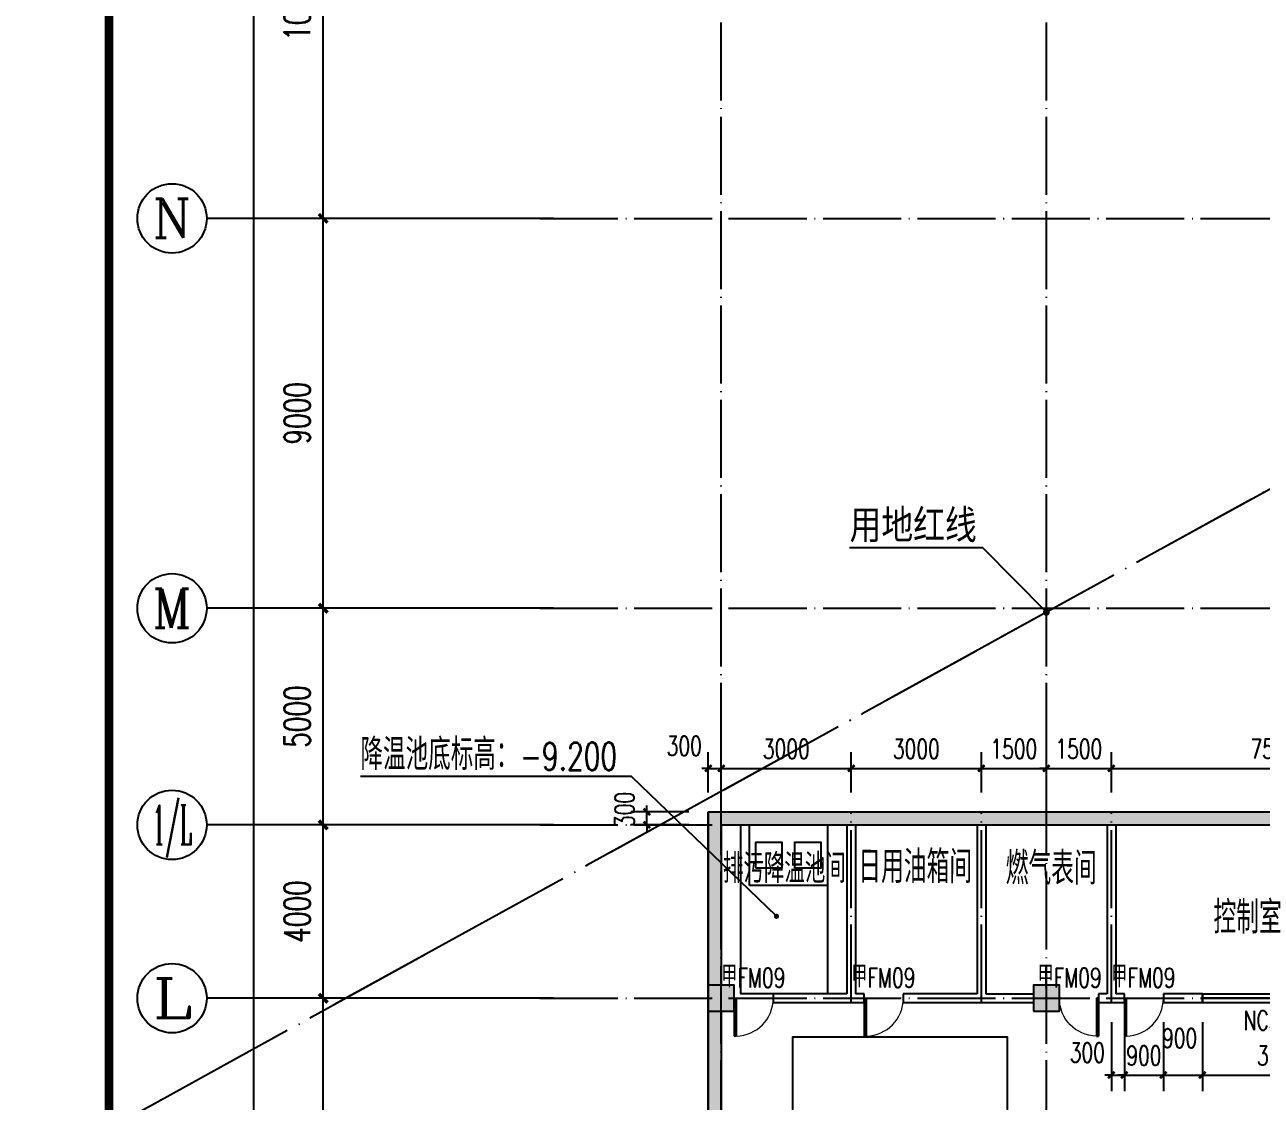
# Model space of a CAD drawing. Extents: x 246015 to 608740, y -108003 to 88400.
# Drawn here: x 283782 to 312313, y 22159 to 47009 of the extents above; entities that cross this region are included whole.
import ezdxf
from ezdxf.enums import TextEntityAlignment as Align

# ---------------------------------------------------------------- set-up
doc = ezdxf.new("R2010")
doc.units = 0
doc.header["$LTSCALE"] = 3000
doc.header["$MEASUREMENT"] = 0
doc.header["$PDMODE"] = 1
doc.linetypes.add('DOTE', pattern=[2.42, 2, -0.2, 0.02, -0.2])
doc.layers.get('0').update_dxf_attribs({"linetype": 'CONTINUOUS'})
doc.layers.get('DEFPOINTS').update_dxf_attribs({"linetype": 'CONTINUOUS'})
for name, color, linetype in [('AXIS', 3, 'CONTINUOUS'), ('AXIS_TEXT', 7, 'CONTINUOUS'), ('column', 9, 'CONTINUOUS'), ('DIM_LEAD', 3, 'CONTINUOUS'), ('dote', 1, 'DOTE'), ('LATRINE', 6, 'CONTINUOUS'), ('PUB_DIM', 3, 'CONTINUOUS'), ('PUB_HATCH', 8, 'CONTINUOUS'), ('PUB_TEXT', 7, 'CONTINUOUS'), ('PUB_TITLE', 4, 'CONTINUOUS'), ('stair', 2, 'CONTINUOUS'), ('WALL', 9, 'CONTINUOUS'), ('WINDOW', 4, 'CONTINUOUS'), ('WINDOW_TEXT', 7, 'CONTINUOUS'), ('楼板洞口', 4, 'CONTINUOUS'), ('集水坑', 2, 'CONTINUOUS')]:
    doc.layers.add(name, color=color, linetype=linetype)
doc.layers.add('红线', color=7, linetype='CONTINUOUS', true_color=0xe0150b)
doc.styles.add('-黑体', font='simhei.ttf', dxfattribs={"width": 0.8})
doc.styles.add('_TCH_AXIS', font='COMPLEX', dxfattribs={"bigfont": 'GBCBIG'})
doc.styles.add('_TCH_DIM', font='SIMPLEX', dxfattribs={"bigfont": 'GBCBIG'})
doc.styles.add('_TCH_WINDOW', font='SIMPLEX', dxfattribs={"bigfont": 'GBCBIG'})
doc.styles.add('COMPLEX', font='COMPLEX')
doc.styles.add('DIM_FONT', font='simplex.shx', dxfattribs={"width": 0.7, "bigfont": 'hztxt.shx'})
doc.dimstyles.new('DIMN150', dxfattribs={"dimscale": 1.5, "dimtxt": 300, "dimasz": 100, "dimexe": 250, "dimexo": 300, "dimgap": 150, "dimtad": 1, "dimdec": 0, "dimzin": 0, "dimdsep": 46, "dimtxsty": 'DIM_FONT', "dimblk": 'ARCHTICK', "dimcen": 0.09, "dimclrt": 7, "dimazin": 2, "dimtfac": 1, "dimtdec": 0, "dimtix": 1, "dimtmove": 2, "dimatfit": 3, "dimfxl": 0, "dimtolj": 1, "dimtzin": 0, "dimarcsym": 0})
doc.dimstyles.new('DIMN200', dxfattribs={"dimscale": 2, "dimtxt": 300, "dimasz": 100, "dimexe": 250, "dimexo": 300, "dimgap": 150, "dimtad": 1, "dimdec": 0, "dimzin": 0, "dimdsep": 46, "dimtxsty": 'DIM_FONT', "dimblk": 'ARCHTICK', "dimcen": 0.09, "dimclrt": 7, "dimazin": 2, "dimtfac": 1, "dimtdec": 0, "dimtix": 1, "dimtmove": 2, "dimatfit": 3, "dimfxl": 0, "dimtolj": 1, "dimtzin": 0, "dimarcsym": 0})

# ---------------------------------------------------------------- blocks, each defined once
blk = doc.blocks.new('jishuikeng1')
at = {"layer": '集水坑'}
for points in [[(0, 1800), (1400, 1800), (1400, 0), (0, 0)], [(400, 1650), (1000, 1650), (1000, 1050), (400, 1050)], [(400, 750), (1000, 750), (1000, 150), (400, 150)]]:
    blk.add_lwpolyline(points, close=True, dxfattribs=at)
blk = doc.blocks.new('_ARCHTICK')
at = {"color": 0, "linetype": 'ByBlock', "const_width": 0.4}
blk.add_lwpolyline([(-0.5, -0.5), (0.5, 0.5)], dxfattribs=at)
blk = doc.blocks.new('*D845')
at = {"layer": 'DEFPOINTS', "color": 0}
for p in [(298138, 28839), (299554, 28839), (299554, 28539)]:
    blk.add_point(p, dxfattribs=at)
at = {"layer": 'PUB_DIM', "color": 0, "lineweight": -2}
for p, q in [((299104, 28839), (297763, 28839)), ((298138, 28839), (298138, 28989)), ((298138, 28539), (298138, 28839)), ((299104, 28539), (297763, 28539)), ((298138, 28539), (298138, 28389))]:
    blk.add_line(p, q, dxfattribs=at)
at = {"layer": 'PUB_DIM', "color": 0, "lineweight": -2, "xscale": 150, "yscale": 150, "zscale": 150}
for p, rotation in [((298138, 28839), 270), ((298138, 28539), 90)]:
    blk.add_blockref('_ARCHTICK', p, dxfattribs=dict(at, rotation=rotation))
at = {"layer": 'PUB_DIM', "color": 7, "insert": (297621, 28895), "char_height": 450, "attachment_point": 5, "rotation": 90, "style": 'DIM_FONT'}
blk.add_mtext('\\A1;300', dxfattribs=at)
blk = doc.blocks.new('*D889')
at = {"layer": 'DEFPOINTS', "color": 0}
for p in [(308854, 24439), (309154, 24439), (309154, 22765)]:
    blk.add_point(p, dxfattribs=at)
at = {"layer": 'PUB_DIM', "color": 0, "lineweight": -2}
for p, q in [((308854, 23989), (308854, 22390)), ((309154, 23989), (309154, 22390)), ((308854, 22765), (308704, 22765)), ((308854, 22765), (309154, 22765)), ((309154, 22765), (309304, 22765))]:
    blk.add_line(p, q, dxfattribs=at)
at = {"layer": 'PUB_DIM', "color": 0, "lineweight": -2, "xscale": 150, "yscale": 150, "zscale": 150}
blk.add_blockref('_ARCHTICK', (308854, 22765), dxfattribs=at)
at = {"layer": 'PUB_DIM', "color": 0, "lineweight": -2, "xscale": 150, "yscale": 150, "zscale": 150, "rotation": 180}
blk.add_blockref('_ARCHTICK', (309154, 22765), dxfattribs=at)
at = {"layer": 'PUB_DIM', "color": 7, "insert": (308299, 23282), "char_height": 450, "attachment_point": 5, "style": 'DIM_FONT'}
blk.add_mtext('\\A1;300', dxfattribs=at)
blk = doc.blocks.new('*D890')
at = {"layer": 'DEFPOINTS', "color": 0}
for p in [(309154, 24439), (310054, 24439), (310054, 22765)]:
    blk.add_point(p, dxfattribs=at)
at = {"layer": 'PUB_DIM', "color": 0, "lineweight": -2}
for p, q in [((309154, 23989), (309154, 22390)), ((310054, 23989), (310054, 22390)), ((309154, 22765), (309004, 22765)), ((309154, 22765), (310054, 22765)), ((310054, 22765), (310204, 22765))]:
    blk.add_line(p, q, dxfattribs=at)
at = {"layer": 'PUB_DIM', "color": 0, "lineweight": -2, "xscale": 150, "yscale": 150, "zscale": 150}
blk.add_blockref('_ARCHTICK', (309154, 22765), dxfattribs=at)
at = {"layer": 'PUB_DIM', "color": 0, "lineweight": -2, "xscale": 150, "yscale": 150, "zscale": 150, "rotation": 180}
blk.add_blockref('_ARCHTICK', (310054, 22765), dxfattribs=at)
at = {"layer": 'PUB_DIM', "color": 7, "insert": (309604, 23215), "char_height": 450, "attachment_point": 5, "style": 'DIM_FONT'}
blk.add_mtext('\\A1;900', dxfattribs=at)
blk = doc.blocks.new('*D891')
at = {"layer": 'DEFPOINTS', "color": 0}
for p in [(310054, 24439), (310954, 24439), (310954, 22765)]:
    blk.add_point(p, dxfattribs=at)
at = {"layer": 'PUB_DIM', "color": 0, "lineweight": -2}
for p, q in [((310054, 23989), (310054, 22390)), ((310954, 23989), (310954, 22390)), ((310054, 22765), (310954, 22765))]:
    blk.add_line(p, q, dxfattribs=at)
at = {"layer": 'PUB_DIM', "color": 0, "lineweight": -2, "xscale": 150, "yscale": 150, "zscale": 150, "rotation": 180}
blk.add_blockref('_ARCHTICK', (310054, 22765), dxfattribs=at)
at = {"layer": 'PUB_DIM', "color": 0, "lineweight": -2, "xscale": 150, "yscale": 150, "zscale": 150}
blk.add_blockref('_ARCHTICK', (310954, 22765), dxfattribs=at)
at = {"layer": 'PUB_DIM', "color": 7, "insert": (310429, 23616), "char_height": 450, "attachment_point": 5, "style": 'DIM_FONT'}
blk.add_mtext('\\A1;900', dxfattribs=at)
blk = doc.blocks.new('*D892')
at = {"layer": 'DEFPOINTS', "color": 0}
for p in [(310954, 24439), (314554, 24439), (314554, 22765)]:
    blk.add_point(p, dxfattribs=at)
at = {"layer": 'PUB_DIM', "color": 0, "lineweight": -2}
for p, q in [((310954, 23989), (310954, 22390)), ((314554, 23989), (314554, 22390)), ((310954, 22765), (314554, 22765))]:
    blk.add_line(p, q, dxfattribs=at)
at = {"layer": 'PUB_DIM', "color": 0, "lineweight": -2, "xscale": 150, "yscale": 150, "zscale": 150, "rotation": 180}
blk.add_blockref('_ARCHTICK', (310954, 22765), dxfattribs=at)
at = {"layer": 'PUB_DIM', "color": 0, "lineweight": -2, "xscale": 150, "yscale": 150, "zscale": 150}
blk.add_blockref('_ARCHTICK', (314554, 22765), dxfattribs=at)
at = {"layer": 'PUB_DIM', "color": 7, "insert": (312754, 23215), "char_height": 450, "attachment_point": 5, "style": 'DIM_FONT'}
blk.add_mtext('\\A1;3600', dxfattribs=at)
blk = doc.blocks.new('*D948')
at = {"layer": 'DEFPOINTS', "color": 0}
for p in [(299854, 29844), (299554, 28839), (299854, 28839)]:
    blk.add_point(p, dxfattribs=at)
at = {"layer": 'PUB_DIM', "color": 0, "lineweight": -2}
for p, q in [((299554, 29289), (299554, 30219)), ((299854, 29289), (299854, 30219)), ((299554, 29844), (299404, 29844)), ((299554, 29844), (299854, 29844)), ((299854, 29844), (300004, 29844))]:
    blk.add_line(p, q, dxfattribs=at)
at = {"layer": 'PUB_DIM', "color": 0, "lineweight": -2, "xscale": 150, "yscale": 150, "zscale": 150}
blk.add_blockref('_ARCHTICK', (299554, 29844), dxfattribs=at)
at = {"layer": 'PUB_DIM', "color": 0, "lineweight": -2, "xscale": 150, "yscale": 150, "zscale": 150, "rotation": 180}
blk.add_blockref('_ARCHTICK', (299854, 29844), dxfattribs=at)
at = {"layer": 'PUB_DIM', "color": 7, "insert": (298999, 30362), "char_height": 450, "attachment_point": 5, "style": 'DIM_FONT'}
blk.add_mtext('\\A1;300', dxfattribs=at)
blk = doc.blocks.new('*D949')
at = {"layer": 'DEFPOINTS', "color": 0}
for p in [(302854, 29844), (299854, 28839), (302854, 28839)]:
    blk.add_point(p, dxfattribs=at)
at = {"layer": 'PUB_DIM', "color": 0, "lineweight": -2}
for p, q in [((299854, 29289), (299854, 30219)), ((302854, 29289), (302854, 30219)), ((299854, 29844), (302854, 29844))]:
    blk.add_line(p, q, dxfattribs=at)
at = {"layer": 'PUB_DIM', "color": 0, "lineweight": -2, "xscale": 150, "yscale": 150, "zscale": 150, "rotation": 180}
blk.add_blockref('_ARCHTICK', (299854, 29844), dxfattribs=at)
at = {"layer": 'PUB_DIM', "color": 0, "lineweight": -2, "xscale": 150, "yscale": 150, "zscale": 150}
blk.add_blockref('_ARCHTICK', (302854, 29844), dxfattribs=at)
at = {"layer": 'PUB_DIM', "color": 7, "insert": (301354, 30294), "char_height": 450, "attachment_point": 5, "style": 'DIM_FONT'}
blk.add_mtext('\\A1;3000', dxfattribs=at)
blk = doc.blocks.new('*D950')
at = {"layer": 'DEFPOINTS', "color": 0}
for p in [(305854, 29844), (302854, 28839), (305854, 28839)]:
    blk.add_point(p, dxfattribs=at)
at = {"layer": 'PUB_DIM', "color": 0, "lineweight": -2}
for p, q in [((302854, 29289), (302854, 30219)), ((305854, 29289), (305854, 30219)), ((302854, 29844), (305854, 29844))]:
    blk.add_line(p, q, dxfattribs=at)
at = {"layer": 'PUB_DIM', "color": 0, "lineweight": -2, "xscale": 150, "yscale": 150, "zscale": 150, "rotation": 180}
blk.add_blockref('_ARCHTICK', (302854, 29844), dxfattribs=at)
at = {"layer": 'PUB_DIM', "color": 0, "lineweight": -2, "xscale": 150, "yscale": 150, "zscale": 150}
blk.add_blockref('_ARCHTICK', (305854, 29844), dxfattribs=at)
at = {"layer": 'PUB_DIM', "color": 7, "insert": (304354, 30294), "char_height": 450, "attachment_point": 5, "style": 'DIM_FONT'}
blk.add_mtext('\\A1;3000', dxfattribs=at)
blk = doc.blocks.new('*D951')
at = {"layer": 'DEFPOINTS', "color": 0}
for p in [(307354, 29844), (305854, 28839), (307354, 28839)]:
    blk.add_point(p, dxfattribs=at)
at = {"layer": 'PUB_DIM', "color": 0, "lineweight": -2}
for p, q in [((305854, 29289), (305854, 30219)), ((307354, 29289), (307354, 30219)), ((305854, 29844), (307354, 29844))]:
    blk.add_line(p, q, dxfattribs=at)
at = {"layer": 'PUB_DIM', "color": 0, "lineweight": -2, "xscale": 150, "yscale": 150, "zscale": 150, "rotation": 180}
blk.add_blockref('_ARCHTICK', (305854, 29844), dxfattribs=at)
at = {"layer": 'PUB_DIM', "color": 0, "lineweight": -2, "xscale": 150, "yscale": 150, "zscale": 150}
blk.add_blockref('_ARCHTICK', (307354, 29844), dxfattribs=at)
at = {"layer": 'PUB_DIM', "color": 7, "insert": (306604, 30294), "char_height": 450, "attachment_point": 5, "style": 'DIM_FONT'}
blk.add_mtext('\\A1;1500', dxfattribs=at)
blk = doc.blocks.new('*D952')
at = {"layer": 'DEFPOINTS', "color": 0}
for p in [(308854, 29844), (307354, 28839), (308854, 28839)]:
    blk.add_point(p, dxfattribs=at)
at = {"layer": 'PUB_DIM', "color": 0, "lineweight": -2}
for p, q in [((307354, 29289), (307354, 30219)), ((308854, 29289), (308854, 30219)), ((307354, 29844), (307204, 29844)), ((307354, 29844), (308854, 29844)), ((308854, 29844), (309004, 29844))]:
    blk.add_line(p, q, dxfattribs=at)
at = {"layer": 'PUB_DIM', "color": 0, "lineweight": -2, "xscale": 150, "yscale": 150, "zscale": 150}
blk.add_blockref('_ARCHTICK', (307354, 29844), dxfattribs=at)
at = {"layer": 'PUB_DIM', "color": 0, "lineweight": -2, "xscale": 150, "yscale": 150, "zscale": 150, "rotation": 180}
blk.add_blockref('_ARCHTICK', (308854, 29844), dxfattribs=at)
at = {"layer": 'PUB_DIM', "color": 7, "insert": (308104, 30294), "char_height": 450, "attachment_point": 5, "style": 'DIM_FONT'}
blk.add_mtext('\\A1;1500', dxfattribs=at)
blk = doc.blocks.new('*D953')
at = {"layer": 'DEFPOINTS', "color": 0}
for p in [(316354, 29844), (308854, 28839), (316354, 28839)]:
    blk.add_point(p, dxfattribs=at)
at = {"layer": 'PUB_DIM', "color": 0, "lineweight": -2}
for p, q in [((308854, 29289), (308854, 30219)), ((316354, 29289), (316354, 30219)), ((308854, 29844), (316354, 29844))]:
    blk.add_line(p, q, dxfattribs=at)
at = {"layer": 'PUB_DIM', "color": 0, "lineweight": -2, "xscale": 150, "yscale": 150, "zscale": 150, "rotation": 180}
blk.add_blockref('_ARCHTICK', (308854, 29844), dxfattribs=at)
at = {"layer": 'PUB_DIM', "color": 0, "lineweight": -2, "xscale": 150, "yscale": 150, "zscale": 150}
blk.add_blockref('_ARCHTICK', (316354, 29844), dxfattribs=at)
at = {"layer": 'PUB_DIM', "color": 7, "insert": (312604, 30294), "char_height": 450, "attachment_point": 5, "style": 'DIM_FONT'}
blk.add_mtext('\\A1;7500', dxfattribs=at)
blk = doc.blocks.new('*D1060')
at = {"layer": 'AXIS', "color": 0, "lineweight": -2}
for p, q in [((295068, 24539), (290168, 24539)), ((290668, 15539), (290668, 24539)), ((295068, 15539), (290168, 15539))]:
    blk.add_line(p, q, dxfattribs=at)
at = {"layer": 'DEFPOINTS', "color": 0}
for p in [(290668, 24539), (295668, 24539), (295668, 15539)]:
    blk.add_point(p, dxfattribs=at)
at = {"layer": 'AXIS', "color": 0, "lineweight": -2, "xscale": 200, "yscale": 200, "zscale": 200}
for p, rotation in [((290668, 24539), 90), ((290668, 15539), 270)]:
    blk.add_blockref('_ARCHTICK', p, dxfattribs=dict(at, rotation=rotation))
at = {"layer": 'AXIS', "color": 7, "insert": (290068, 20039), "char_height": 600, "attachment_point": 5, "rotation": 90, "style": 'DIM_FONT'}
blk.add_mtext('\\A1;9000', dxfattribs=at)
blk = doc.blocks.new('*D1061')
at = {"layer": 'AXIS', "color": 0, "lineweight": -2}
for p, q in [((295068, 28539), (290168, 28539)), ((290668, 24539), (290668, 28539)), ((295068, 24539), (290168, 24539))]:
    blk.add_line(p, q, dxfattribs=at)
at = {"layer": 'DEFPOINTS', "color": 0}
for p in [(290668, 28539), (295668, 28539), (295668, 24539)]:
    blk.add_point(p, dxfattribs=at)
at = {"layer": 'AXIS', "color": 0, "lineweight": -2, "xscale": 200, "yscale": 200, "zscale": 200}
for p, rotation in [((290668, 28539), 90), ((290668, 24539), 270)]:
    blk.add_blockref('_ARCHTICK', p, dxfattribs=dict(at, rotation=rotation))
at = {"layer": 'AXIS', "color": 7, "insert": (290068, 26539), "char_height": 600, "attachment_point": 5, "rotation": 90, "style": 'DIM_FONT'}
blk.add_mtext('\\A1;4000', dxfattribs=at)
blk = doc.blocks.new('*D1062')
at = {"layer": 'AXIS', "color": 0, "lineweight": -2}
for p, q in [((295068, 33539), (290168, 33539)), ((290668, 28539), (290668, 33539)), ((295068, 28539), (290168, 28539))]:
    blk.add_line(p, q, dxfattribs=at)
at = {"layer": 'DEFPOINTS', "color": 0}
for p in [(290668, 33539), (295668, 33539), (295668, 28539)]:
    blk.add_point(p, dxfattribs=at)
at = {"layer": 'AXIS', "color": 0, "lineweight": -2, "xscale": 200, "yscale": 200, "zscale": 200}
for p, rotation in [((290668, 33539), 90), ((290668, 28539), 270)]:
    blk.add_blockref('_ARCHTICK', p, dxfattribs=dict(at, rotation=rotation))
at = {"layer": 'AXIS', "color": 7, "insert": (290068, 31039), "char_height": 600, "attachment_point": 5, "rotation": 90, "style": 'DIM_FONT'}
blk.add_mtext('\\A1;5000', dxfattribs=at)
blk = doc.blocks.new('*D1063')
at = {"layer": 'AXIS', "color": 0, "lineweight": -2}
for p, q in [((295068, 42539), (290168, 42539)), ((290668, 33539), (290668, 42539)), ((295068, 33539), (290168, 33539))]:
    blk.add_line(p, q, dxfattribs=at)
at = {"layer": 'DEFPOINTS', "color": 0}
for p in [(290668, 42539), (295668, 42539), (295668, 33539)]:
    blk.add_point(p, dxfattribs=at)
at = {"layer": 'AXIS', "color": 0, "lineweight": -2, "xscale": 200, "yscale": 200, "zscale": 200}
for p, rotation in [((290668, 42539), 90), ((290668, 33539), 270)]:
    blk.add_blockref('_ARCHTICK', p, dxfattribs=dict(at, rotation=rotation))
at = {"layer": 'AXIS', "color": 7, "insert": (290068, 38039), "char_height": 600, "attachment_point": 5, "rotation": 90, "style": 'DIM_FONT'}
blk.add_mtext('\\A1;9000', dxfattribs=at)
blk = doc.blocks.new('*D1064')
at = {"layer": 'AXIS', "color": 0, "lineweight": -2}
for p, q in [((295068, 52539), (290168, 52539)), ((290668, 42539), (290668, 52539)), ((295068, 42539), (290168, 42539))]:
    blk.add_line(p, q, dxfattribs=at)
at = {"layer": 'DEFPOINTS', "color": 0}
for p in [(290668, 52539), (295668, 52539), (295668, 42539)]:
    blk.add_point(p, dxfattribs=at)
at = {"layer": 'AXIS', "color": 0, "lineweight": -2, "xscale": 200, "yscale": 200, "zscale": 200}
for p, rotation in [((290668, 52539), 90), ((290668, 42539), 270)]:
    blk.add_blockref('_ARCHTICK', p, dxfattribs=dict(at, rotation=rotation))
at = {"layer": 'AXIS', "color": 7, "insert": (290068, 47539), "char_height": 600, "attachment_point": 5, "rotation": 90, "style": 'DIM_FONT'}
blk.add_mtext('\\A1;10000', dxfattribs=at)
blk = doc.blocks.new('*D1065')
at = {"layer": 'AXIS', "color": 0, "lineweight": -2}
for p, q in [((295068, 52539), (288568, 52539)), ((289068, -36961), (289068, 52539)), ((295068, -36961), (288568, -36961))]:
    blk.add_line(p, q, dxfattribs=at)
at = {"layer": 'DEFPOINTS', "color": 0}
for p in [(289068, 52539), (295668, 52539), (295668, -36961)]:
    blk.add_point(p, dxfattribs=at)
at = {"layer": 'AXIS', "color": 0, "lineweight": -2, "xscale": 200, "yscale": 200, "zscale": 200}
for p, rotation in [((289068, 52539), 90), ((289068, -36961), 270)]:
    blk.add_blockref('_ARCHTICK', p, dxfattribs=dict(at, rotation=rotation))
at = {"layer": 'AXIS', "color": 7, "insert": (288468, 7789), "char_height": 600, "attachment_point": 5, "rotation": 90, "style": 'DIM_FONT'}
blk.add_mtext('\\A1;89500', dxfattribs=at)
blk = doc.blocks.new('_AXISO')
blk.add_circle((0, 0), 0.5)
at = {"layer": 'AXIS_TEXT', "style": 'COMPLEX', "width": 1.041667}
blk.add_attdef('A', text='', height=0.56, dxfattribs=at).set_placement((-0.25, -0.28), (0.25, -0.28), align=Align.FIT)
blk = doc.blocks.new('_FZH')
blk.add_lwpolyline([(-0.5, -0.5), (0.5, -0.5), (0.5, 0.5), (-0.5, 0.5)], close=True)
at = {"layer": 'PUB_HATCH'}
blk.add_solid([(-0.5, -0.5), (0.5, -0.5), (-0.5, 0.5), (0.5, 0.5)], dxfattribs=at)
blk = doc.blocks.new('$DorLib2D$00000001')
for p, q in [((0.45, 0.975), (0.5, 0.975)), ((0.45, 0), (0.45, 0.975)), ((0.5, 0), (0.5, 0.975)), ((0.5, 0), (0.45, 0))]:
    blk.add_line(p, q)
at = {"lineweight": 13}
blk.add_arc((0.475, 0), 0.975, 91.4693, 180, dxfattribs=at)
blk = doc.blocks.new('$WINLIB2D$00000002')
for p, q in [((-0.5, 0.5), (0.5, 0.5)), ((-0.5, 0.5), (-0.5, -0.5)), ((0.5, 0.5), (0.5, -0.5)), ((0.5, 0.0211), (-0.5, 0.0211)), ((-0.5, -0.5), (0.5, -0.5))]:
    blk.add_line(p, q)

msp = doc.modelspace()

# ---------------------------------------------------------------- hatches: boundary and pattern name
at = {"layer": 'PUB_HATCH'}
for points in [[(299553.9, 24838.6), (299853.9, 24838.6), (299853.9, 28538.6), (299553.9, 28838.6)], [(299553.9, 28838.6), (299853.9, 28538.6), (302853.9, 28538.6), (302853.9, 28838.6)], [(302853.9, 28838.6), (302853.9, 28538.6), (305853.9, 28538.6), (305853.9, 28838.6)], [(305853.9, 28838.6), (305853.9, 28538.6), (308853.9, 28538.6), (308853.9, 28838.6)], [(308853.9, 28838.6), (308853.9, 28538.6), (316253.9, 28538.6), (316453.9, 28838.6)], [(299553.9, 15838.6), (299853.9, 15838.6), (299853.9, 24238.6), (299553.9, 24238.6)]]:
    msp.add_hatch(color=256, dxfattribs=at).paths.add_polyline_path(points)

# ---------------------------------------------------------------- linework, layer by layer
at = {"layer": 'AXIS'}
for p, q in [((295980.6, 42538.6), (287980.6, 42538.6)), ((295980.6, 33538.6), (287980.6, 33538.6)), ((295980.6, 28538.6), (287980.6, 28538.6)), ((295980.6, 24538.6), (287980.6, 24538.6))]:
    msp.add_line(p, q, dxfattribs=at)
at = {"layer": 'DIM_LEAD'}
for p, q in [((305886.9, 34933.9), (302813.6, 34933.9)), ((307353.9, 33446), (305886.9, 34933.9)), ((297780.7, 29653.9), (291528, 29653.9)), ((301126.1, 26429), (297780.7, 29653.9))]:
    msp.add_line(p, q, dxfattribs=at)
for points, const_width in [([(307381.9, 33417.5, 1), (307325.8, 33474.4, 1)], 80), ([(301147.7, 26408.2, 1), (301104.5, 26449.9, 1)], 60)]:
    msp.add_lwpolyline(points, format="xyb", close=True, dxfattribs=dict(at, const_width=const_width))
at = {"layer": 'dote', "ltscale": 0.3}
for p, q in [((299853.9, -81061.4), (299853.9, 53538.6)), ((307353.9, -81061.4), (307353.9, 53538.6)), ((295667.9, 42538.6), (554353.9, 42538.6)), ((295667.9, 33538.6), (554353.9, 33538.6)), ((302853.9, 24438.6), (302853.9, 28838.6)), ((305853.9, 24438.6), (305853.9, 28838.6)), ((308853.9, 24438.6), (308853.9, 28838.6)), ((295667.9, 28538.6), (554353.9, 28538.6)), ((295667.9, 24538.6), (554353.9, 24538.6))]:
    msp.add_line(p, q, dxfattribs=at)
at = {"layer": 'LATRINE'}
msp.add_lwpolyline([(301497.9, 21459.6), (306453.9, 21459.6), (306453.9, 23638.6), (301497.9, 23638.6)], close=True, dxfattribs=at)
at = {"layer": 'PUB_TITLE', "const_width": 200}
msp.add_lwpolyline([(285723.8, -97985.8), (575973.8, -97985.8), (575973.8, 66214.2), (285723.8, 66214.2)], close=True, dxfattribs=at)
at = {"layer": 'stair'}
msp.add_lwpolyline([(299553.9, 3467.8), (299553.9, 28838.6), (316453.9, 28838.6), (316453.9, 27409.7), (323493.1, 28025.5), (322800.2, 35945.3, -0.0349916), (393128.8, 42129.1), (393066.7, 42838.6), (467189.2, 42838.6), (467163, 42538.6), (467127.7, 42135.3, -0.0358539), (537955.2, 35916.1), (536854.9, 23339.1), (538648, 23182.2), (537798.3, 13438.6), (553653.9, 13438.6), (553653.9, -20761.4), (454653.9, -20761.4), (454653.9, -29761.4), (393186.2, -29761.4), (325560.9, -48546.2), (299553.9, 3467.8)], format="xyb", close=True, dxfattribs=at)
at = {"layer": 'WALL'}
for p, q in [((299553.9, 28838.6), (299553.9, 24838.6)), ((299553.9, 28838.6), (302853.9, 28838.6)), ((302853.9, 28838.6), (305853.9, 28838.6)), ((305853.9, 28838.6), (308853.9, 28838.6)), ((308853.9, 28838.6), (316453.9, 28838.6)), ((299853.9, 28538.6), (299853.9, 24838.6)), ((299853.9, 28538.6), (302853.9, 28538.6)), ((302753.9, 28538.6), (302753.9, 24638.6)), ((302853.9, 28538.6), (305853.9, 28538.6)), ((302953.9, 28538.6), (302953.9, 24638.6)), ((305753.9, 28538.6), (305753.9, 24638.6)), ((305853.9, 28538.6), (308853.9, 28538.6)), ((305953.9, 28538.6), (305953.9, 24638.6)), ((308753.9, 28538.6), (308753.9, 24638.6)), ((308853.9, 28538.6), (316253.9, 28538.6)), ((308953.9, 28538.6), (308953.9, 24638.6)), ((302753.9, 24638.6), (301053.9, 24638.6)), ((301053.9, 24638.6), (301053.9, 24438.6)), ((303153.9, 24638.6), (302953.9, 24638.6)), ((303153.9, 24438.6), (303153.9, 24638.6)), ((305753.9, 24638.6), (304053.9, 24638.6)), ((304053.9, 24638.6), (304053.9, 24438.6)), ((305953.9, 24638.6), (307053.9, 24638.6)), ((308753.9, 24638.6), (308553.9, 24638.6)), ((308553.9, 24638.6), (308553.9, 24438.6)), ((309153.9, 24638.6), (308953.9, 24638.6)), ((309153.9, 24438.6), (309153.9, 24638.6)), ((310953.9, 24638.6), (310053.9, 24638.6)), ((310053.9, 24638.6), (310053.9, 24438.6)), ((310953.9, 24438.6), (310953.9, 24638.6)), ((301053.9, 24438.6), (302853.9, 24438.6)), ((302853.9, 24438.6), (303153.9, 24438.6)), ((304053.9, 24438.6), (305853.9, 24438.6)), ((305853.9, 24438.6), (307053.9, 24438.6)), ((308553.9, 24438.6), (308853.9, 24438.6)), ((308853.9, 24438.6), (309153.9, 24438.6)), ((310053.9, 24438.6), (310953.9, 24438.6)), ((299553.9, 24238.6), (299553.9, 15838.6)), ((299853.9, 24238.6), (299853.9, 15838.6))]:
    msp.add_line(p, q, dxfattribs=at)
at = {"layer": '红线', "linetype": 'DOTE'}
msp.add_lwpolyline([(321625.8, 41313.5), (283782, 20451.8), (327022.4, -69761.6, -0.1186699), (571935, -34205), (582107, -28597.6), (543576.1, 41298.8, 0.0913964), (321625.8, 41313.5)], format="xyb", dxfattribs=at)
at = {"layer": '红线', "color": 31, "linetype": 'DOTE', "ltscale": 0.5}
msp.add_lwpolyline([(321625.8, 41313.5), (283782, 20451.8), (327022.4, -69761.6, -0.1186699), (571935, -34205), (582107, -28597.6), (543576.1, 41298.8, 0.0913964), (321625.8, 41313.5)], format="xyb", dxfattribs=at)
at = {"layer": '集水坑'}
msp.add_lwpolyline([(300303.9, 28538.6), (302303.9, 28538.6), (302303.9, 24638.6), (300303.9, 24638.6)], close=True, dxfattribs=at)

# ---------------------------------------------------------------- block references
at = {"layer": 'AXIS'}
ref = msp.add_blockref('_AXISO', (287180.6, 42538.6), dxfattribs=dict(at, xscale=1600, yscale=1600, zscale=1600))
ref.add_attrib('A', 'N', dxfattribs={"layer": 'AXIS_TEXT', "height": 905.1, "style": '_TCH_AXIS', "width": 1.105263}).set_placement((286728.1, 42086.1), (287633.2, 42086.1), align=Align.FIT)
ref = msp.add_blockref('_AXISO', (287180.6, 33538.6), dxfattribs=dict(at, xscale=1600, yscale=1600, zscale=1600))
ref.add_attrib('A', 'M', dxfattribs={"layer": 'AXIS_TEXT', "height": 905.1, "style": '_TCH_AXIS'}).set_placement((286728.1, 33086.1), (287633.2, 33086.1), align=Align.FIT)
ref = msp.add_blockref('_AXISO', (287180.6, 28538.6), dxfattribs=dict(at, xscale=1600, yscale=1600, zscale=1600))
ref.add_attrib('A', '1/L', dxfattribs={"layer": 'AXIS_TEXT', "height": 905.1, "style": '_TCH_AXIS', "width": 0.403846}).set_placement((286728.1, 28086.1), (287633.2, 28086.1), align=Align.FIT)
ref = msp.add_blockref('_AXISO', (287180.6, 24538.6), dxfattribs=dict(at, xscale=1600, yscale=1600, zscale=1600))
ref.add_attrib('A', 'L', dxfattribs={"layer": 'AXIS_TEXT', "height": 905.1, "style": '_TCH_AXIS', "width": 1.4}).set_placement((286728.1, 24086.1), (287633.2, 24086.1), align=Align.FIT)
at = {"layer": 'column', "xscale": 600, "yscale": 600, "zscale": 600}
for p in [(299853.9, 24538.6), (307353.9, 24538.6)]:
    msp.add_blockref('_FZH', p, dxfattribs=at)
at = {"layer": 'WINDOW', "yscale": -900}
for p, xscale, zscale in [((300603.9, 24538.6), -900, -900), ((303603.9, 24538.6), -900, -900), ((308103.9, 24538.6), 900, 900), ((309603.9, 24538.6), -900, -900)]:
    msp.add_blockref('$DorLib2D$00000001', p, dxfattribs=dict(at, xscale=xscale, zscale=zscale))
at = {"layer": 'WINDOW'}
ref = msp.add_blockref('$WINLIB2D$00000002', (312753.9, 24538.6), dxfattribs=dict(at, xscale=3600, yscale=200, zscale=3600))
ref.add_attrib('A', 'NC3615', (311906.4, 23803), dxfattribs={"layer": 'WINDOW_TEXT', "height": 446.25, "style": '_TCH_WINDOW', "width": 0.705882})
at = {"layer": '楼板洞口', "rotation": 90}
msp.add_blockref('jishuikeng1', (302303.9, 27138.6), dxfattribs=at)

# ---------------------------------------------------------------- texts
at = {"layer": 'PUB_TEXT'}
for s, height, style, width, p in [('用地红线', 672.15, '-黑体', 0.8, (302813.6, 35133.9)), ('-9.200', 637.5, '_TCH_DIM', 0.705882, (295214.2, 29803.9)), ('排污降温池间', 675, 'DIM_FONT', 0.7, (299891.9, 27196.8))]:
    msp.add_text(s, height=height, dxfattribs=dict(at, style=style, width=width)).set_placement(p)
at = {"layer": 'PUB_TEXT', "style": '_TCH_DIM'}
msp.add_text('降温池底标高：', height=723.4, dxfattribs=at).set_placement((291528, 29803.9))
at = {"layer": 'PUB_TEXT', "style": 'DIM_FONT', "width": 0.7}
for s, p in [('日用油箱间', (303015.4, 27196.8)), ('燃气表间', (306416.2, 27162.3)), ('控制室', (311209.9, 26029.5))]:
    msp.add_text(s, height=750, rotation=359.90268, dxfattribs=at).set_placement(p)
at = {"layer": 'WINDOW_TEXT', "style": '_TCH_WINDOW'}
for p in [(299857.1, 24788.6), (302857.1, 24788.6), (307154.9, 24788.6), (308857.1, 24788.6)]:
    msp.add_text('甲', height=506.4, dxfattribs=at).set_placement(p)
at = {"layer": 'WINDOW_TEXT', "style": '_TCH_WINDOW', "width": 0.705882}
for p in [(300225.7, 24788.6), (303225.7, 24788.6), (307523.5, 24788.6), (309225.7, 24788.6)]:
    msp.add_text('FM09', height=446.25, dxfattribs=at).set_placement(p)

# ---------------------------------------------------------------- dimensions: what is measured, and where the dimension line sits
at = {"layer": 'AXIS'}
for p1, p2, distance, picture, middle in [((295667.9, -36961.4), (295667.9, 52538.6), 6600, '*D1065', (288467.9, 7788.6)), ((295667.9, 42538.6), (295667.9, 52538.6), 5000, '*D1064', (290067.9, 47538.6)), ((295667.9, 33538.6), (295667.9, 42538.6), 5000, '*D1063', (290067.9, 38038.6)), ((295667.9, 28538.6), (295667.9, 33538.6), 5000, '*D1062', (290067.9, 31038.6)), ((295667.9, 24538.6), (295667.9, 28538.6), 5000, '*D1061', (290067.9, 26538.6)), ((295667.9, 15538.6), (295667.9, 24538.6), 5000, '*D1060', (290067.9, 20038.6))]:
    dim = msp.add_aligned_dim(p1=p1, p2=p2, distance=distance, dimstyle='DIMN200', dxfattribs=at)
    dim.commit()
    dim.dimension.update_dxf_attribs({"geometry": picture, "text_midpoint": middle})
at = {"layer": 'PUB_DIM'}
for base, p1, p2, angle, picture, middle in [((299853.9, 29844.1), (299553.9, 28838.6), (299853.9, 28838.6), 0, '*D948', (298998.9, 30361.6)), ((298138.3, 28838.6), (299553.9, 28538.6), (299553.9, 28838.6), 90, '*D845', (297620.8, 28894.9)), ((309153.9, 22764.7), (308853.9, 24438.6), (309153.9, 24438.6), 0, '*D889', (308298.9, 23282.2)), ((310953.9, 22764.7), (310053.9, 24438.6), (310953.9, 24438.6), 0, '*D891', (310428.9, 23615.9))]:
    dim = msp.add_linear_dim(base=base, p1=p1, p2=p2, angle=angle, dimstyle='DIMN150', dxfattribs=at)
    dim.commit()
    dim.dimension.update_dxf_attribs({"geometry": picture, "text_midpoint": middle, "dimtype": 129})
for p1, p2, distance, picture, middle in [((299853.9, 28838.6), (302853.9, 28838.6), 1005.5, '*D949', (301353.9, 30294.1)), ((302853.9, 28838.6), (305853.9, 28838.6), 1005.5, '*D950', (304353.9, 30294.1)), ((305853.9, 28838.6), (307353.9, 28838.6), 1005.5, '*D951', (306603.9, 30294.1)), ((307353.9, 28838.6), (308853.9, 28838.6), 1005.5, '*D952', (308103.9, 30294.1)), ((308853.9, 28838.6), (316353.9, 28838.6), 1005.5, '*D953', (312603.9, 30294.1)), ((309153.9, 24438.6), (310053.9, 24438.6), -1674, '*D890', (309603.9, 23214.7)), ((310953.9, 24438.6), (314553.9, 24438.6), -1674, '*D892', (312753.9, 23214.7))]:
    dim = msp.add_aligned_dim(p1=p1, p2=p2, distance=distance, dimstyle='DIMN150', dxfattribs=at)
    dim.commit()
    dim.dimension.update_dxf_attribs({"geometry": picture, "text_midpoint": middle})

doc.saveas('drawing.dxf')
